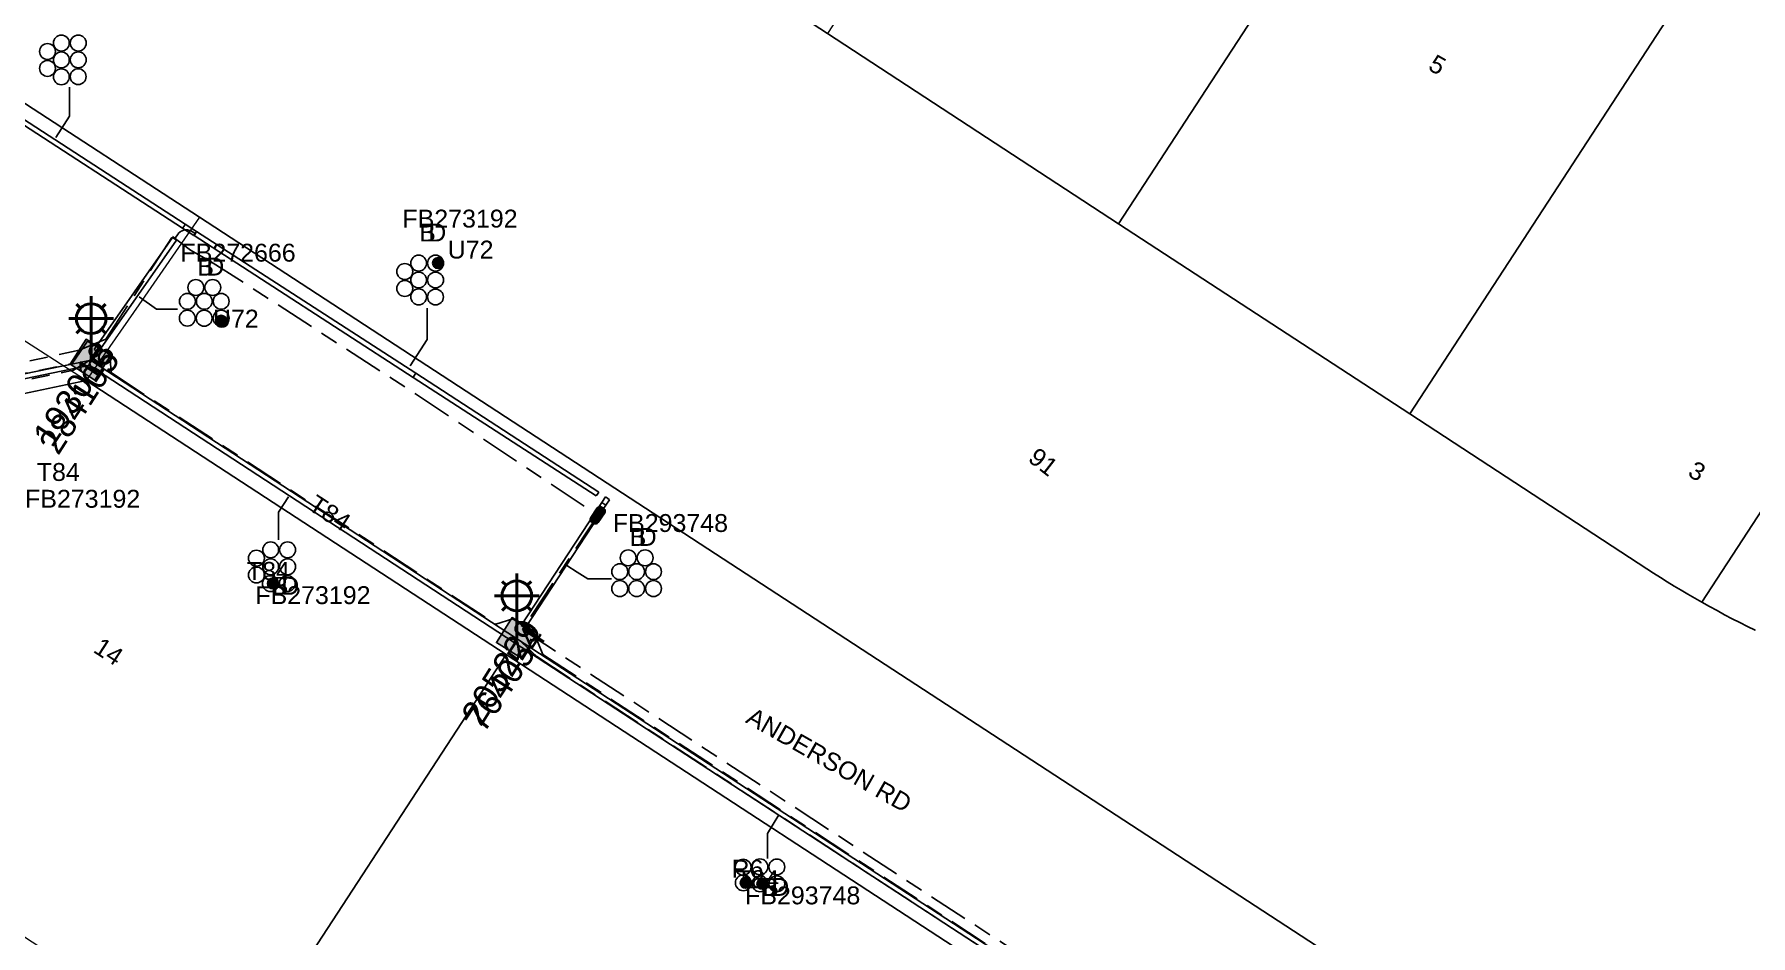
# Model space of a CAD drawing. Header units: metres. Extents: x 0 to 294317, y 0 to 6233398.
# Drawn here: x 293446.3 to 293619.1, y 6231593.9 to 6231684.6 of the extents above; entities that cross this region are included whole.
import ezdxf
from ezdxf.enums import TextEntityAlignment as Align

# ---------------------------------------------------------------- set-up
doc = ezdxf.new("R2010")
doc.units = ezdxf.units.M
doc.linetypes.add('Cable Exist UG', pattern=[8.2, 4, -1.2, 1.8, -1.2])
doc.layers.get('0').update_dxf_attribs({"color": 6})
for name, color, linetype in [('_User Miscellaneous1', 7, 'Continuous'), ('_User Miscellaneous2', 7, 'Continuous'), ('Duct_SP_EXT', 7, 'Continuous'), ('Equip_HV_EXT', 7, 'Continuous'), ('Equip_SP_SL_EXT', 7, 'Continuous'), ('Mains_HV_EXT', 7, 'Continuous'), ('Mains_LV_EXT', 7, 'Continuous'), ('Mains_SL_EXT', 7, 'Continuous'), ('SupportsUG_SP_LV_SL_EXT', 7, 'Continuous'), ('Trench_SP_EXT', 7, 'Continuous')]:
    doc.layers.add(name, color=color, linetype=linetype)
doc.layers.add('Cadastre Land Parcels_SP_EXT', color=9, linetype='Continuous', lineweight=5)
doc.layers.add('Cadastre Roads_SP_EXT', color=9, linetype='Continuous', lineweight=5)
doc.styles.add('COLUMN_LABEL', font='arial.ttf')
doc.styles.add('iecARIAL', font='arial.ttf', dxfattribs={"height": 2})
doc.styles.add('POLE_LABEL', font='arial.ttf')
doc.styles.get("Standard").update_dxf_attribs({"font": 'arial.ttf'})

# ---------------------------------------------------------------- blocks, each defined once
blk = doc.blocks.new('COLUMN_EXT')
blk.add_hatch(color=256).paths.add_polyline_path([(-1.49, 1.48), (-1.49, -1.49), (1.48, -1.49), (1.48, 1.48)])
blk.add_lwpolyline([(-1.49, -1.49), (1.48, -1.49), (1.48, 1.48), (-1.49, 1.48)], close=True)
for tag, height, style, flags, p in [('ASSET_NUM', 2.5, 'COLUMN_LABEL', 8, (2, 2)), ('STRUCTURE_PLANT_NUMBER', 0.2, 'POLE_LABEL', 9, (1.81, 0.03)), ('STREET_CODE', 0.2, 'COLUMN_LABEL', 9, (1.81, -0.2))]:
    blk.add_attdef(tag, text='', height=height, dxfattribs=dict(style=style, flags=flags)).set_placement(p, align=Align.MIDDLE_LEFT)
at = {"flags": 9}
for tag, p in [('COLUMN_TYPE', (1.81, -0.4)), ('OWNED_BY', (1.81, -0.6)), ('STATE', (1.81, -0.8)), ('USAGE', (1.81, -1)), ('STREETNAME', (1.81, -1.6)), ('SUBURB', (1.81, -1.8)), ('LEGEND', (1.81, -1.2)), ('LOCATION', (1.81, -1.4)), ('NOTES', (1.81, -2))]:
    blk.add_attdef(tag, text='', height=0.2, dxfattribs=at).set_placement(p, align=Align.MIDDLE_LEFT)
at = {"flags": 1}
blk.add_attdef('Z', (1.81, -2.35), '', height=0.2, dxfattribs=at)
blk = doc.blocks.new('DUCT_EXT')
blk.add_circle((0, 0.8), 0.8)
at = {"flags": 1}
blk.add_attdef('Z', (0, 0), '', height=0.2, dxfattribs=at)
at = {"flags": 9}
for tag, p in [('DUCT_CODE', (0, 0)), ('XSECT_TYPE', (0, -0.2)), ('STATE', (0, -0.6)), ('FB_REFERENCE', (0, -0.4)), ('NOTES', (0, -0.8))]:
    blk.add_attdef(tag, text='', height=0.2, dxfattribs=at).set_placement(p, align=Align.MIDDLE_LEFT)
blk = doc.blocks.new('SL_LANTERN_EXT')
at = {"lineweight": 40}
for p, q in [((-1.46, 5.68), (-1.06, 5.28)), ((0, 1.97), (0, 6.47)), ((1.46, 5.68), (1.06, 5.28)), ((-2.25, 4.22), (2.25, 4.22)), ((-1.46, 2.76), (-1.06, 3.16)), ((0, 0), (0, 2.72)), ((1.46, 2.76), (1.06, 3.16))]:
    blk.add_line(p, q, dxfattribs=at)
blk.add_circle((0, 4.22), 1.5, dxfattribs=at)
at = {"style": 'iecARIAL', "flags": 8}
blk.add_attdef('ASSET_NUM', (1.5, 1.5), '', height=2.5, dxfattribs=at)
for tag, p, height, flags in [('OPERATING_VOLTAGE', (0.98, -1.65), 0.2, 9), ('ORIENTATION', (0.98, -1.85), 0.2, 9), ('CONSTRUCTED_VOLTAGE', (0.98, -0.65), 0.2, 9), ('CONTROL_TYPE', (0.98, -0.85), 0.2, 9), ('LANTERN_PURPOSE', (0.98, -1.05), 0.2, 9), ('LANTERN_TYPE', (0.98, -1.25), 0.2, 9), ('NO_PHASES', (0.98, -1.45), 0.2, 9), ('LNUMBER', (2.18, -3.25), 2.5, 8), ('OWNED_BY', (0.98, -2.05), 0.2, 9), ('STATE', (0.98, -2.25), 0.2, 9), ('USAGE', (0.98, -2.45), 0.2, 9), ('CEXIST', (0.98, -2.65), 0.2, 9), ('CNEW', (0.98, -2.85), 0.2, 9), ('CNUMBER', (0.98, -3.05), 0.2, 9), ('CREMOVE', (0.98, -3.25), 0.2, 9), ('CREPLACE', (0.98, -3.45), 0.2, 9), ('LKINGHEIGHT', (0.98, -3.65), 0.2, 9), ('LBRACKET', (0.98, -3.85), 0.2, 9), ('LBRACKETVOCAB', (0.98, -4.05), 0.2, 9), ('LCATEGORY', (0.98, -4.25), 0.2, 9), ('LCHARGE1', (0.98, -4.45), 0.2, 9), ('LCHARGE1PERCENT', (0.98, -4.65), 0.2, 9), ('LCHARGE2', (0.98, -4.85), 0.2, 9), ('LCHARGE2PERCENT', (0.98, -5.05), 0.2, 9), ('LCHARGE3', (0.98, -5.25), 0.2, 9), ('LCHARGE3PERCENT', (0.98, -5.45), 0.2, 9), ('LEXIST', (0.98, -5.65), 0.2, 9), ('LLAMP', (0.98, -5.85), 0.2, 9), ('LLAMPVOCAB', (0.98, -6.05), 0.2, 9), ('LMAST', (0.98, -6.25), 0.2, 9), ('LMASTVOCAB', (0.98, -6.45), 0.2, 9), ('LNEW', (0.98, -6.65), 0.2, 9), ('LANTNUMBER', (0.98, -6.85), 0.2, 9), ('LOUTREACH', (0.98, -7.25), 0.2, 9), ('LOUTREACHVOCAB', (0.98, -7.45), 0.2, 9), ('LRATECODE', (0.98, -7.65), 0.2, 9), ('LREMOVE', (0.98, -7.85), 0.2, 9), ('LREPLACE', (0.98, -8.05), 0.2, 9), ('LTYPE', (0.98, -8.25), 0.2, 9), ('LTYPEVOCAB', (0.98, -8.45), 0.2, 9), ('LEGEND', (0.98, -8.65), 0.2, 9), ('STREETNAME', (0.98, -9.25), 0.2, 9), ('SUBURB', (0.98, -9.45), 0.2, 1), ('LOCATION', (0.98, -8.85), 0.2, 9), ('NOTES', (0.98, -9.05), 0.2, 9)]:
    blk.add_attdef(tag, p, '', height=height, dxfattribs=dict(flags=flags))
blk = doc.blocks.new('HV_STJ_EXT')
h = blk.add_hatch(color=256)
edge = h.paths.add_edge_path()
edge.add_ellipse((-0.59, 0.13), major_axis=(0.226, 0.226), ratio=1, start_angle=45, end_angle=135)
edge.add_line((-0.91, 0.13), (-0.91, -0.13))
edge.add_ellipse((-0.59, -0.13), major_axis=(0.226, 0.226), ratio=1, start_angle=135, end_angle=225)
edge.add_line((-0.59, -0.45), (0.59, -0.45))
edge.add_ellipse((0.59, -0.13), major_axis=(-0.226, 0.226), ratio=1, start_angle=135, end_angle=225)
edge.add_line((0.91, -0.13), (0.91, 0.13))
edge.add_ellipse((0.59, 0.13), major_axis=(-0.226, 0.226), ratio=1, start_angle=225, end_angle=315)
edge.add_line((0.59, 0.45), (-0.59, 0.45))
blk.add_lwpolyline([(-0.91, 0.13), (-0.91, -0.13, 0.414214), (-0.59, -0.45), (0.59, -0.45, 0.414214), (0.91, -0.13), (0.91, 0.13, 0.414214), (0.59, 0.45), (-0.59, 0.45, 0.414214)], format="xyb", close=True)
for tag, flags, p in [('ORIENTATION', 9, (1.5, 0)), ('Z', 1, (1.5, -0.8)), ('USAGE', 9, (1.5, -0.2)), ('LEGEND', 9, (1.5, -0.4)), ('NOTES', 9, (1.5, -0.6))]:
    blk.add_attdef(tag, text='', height=0.2, dxfattribs=dict(flags=flags)).set_placement(p, align=Align.MIDDLE_LEFT)
blk = doc.blocks.new('CABLE_LARGE_EXT')
h = blk.add_hatch(color=256)
edge = h.paths.add_edge_path()
edge.add_arc((0, 0.55), 0.55, 0, 360)
blk.add_circle((0, 0.55), 0.55)
at = {"flags": 1}
blk.add_attdef('Z', (0, 0), '', height=0.2, dxfattribs=at)
at = {"flags": 9}
for tag, p in [('COND_CODE', (0, 0)), ('STATE', (0, -0.4)), ('XSECT_SIZE', (0, -0.6)), ('FB_REFERENCE', (0, -0.2)), ('NOTES', (0, -0.8))]:
    blk.add_attdef(tag, text='', height=0.2, dxfattribs=at).set_placement(p, align=Align.MIDDLE_LEFT)

msp = doc.modelspace()

# ---------------------------------------------------------------- linework, layer by layer
at = {"layer": '_User Miscellaneous1', "linetype": 'Continuous'}
for points in [[(293619.57, 6231624.64), (293618.8, 6231625.03), (293618.02, 6231625.41), (293617.25, 6231625.81), (293616.48, 6231626.21), (293615.72, 6231626.62), (293614.96, 6231627.04), (293614.2, 6231627.46), (293613.5, 6231627.86), (293612.79, 6231628.27), (293612.1, 6231628.68), (293611.4, 6231629.1), (293610.71, 6231629.53), (293610.02, 6231629.96), (293609.33, 6231630.39), (293608.65, 6231630.83), (293584.78, 6231646.42), (293555.46, 6231665.56), (293526.15, 6231684.7), (293509.48, 6231695.59), (293501.22, 6231713.13), (293528.45, 6231754.87), (293460.8, 6231799.04)], [(293443.94, 6231678.58), (293462.91, 6231666.21), (293504.71, 6231638.95), (293602.6, 6231575.14)]]:
    msp.add_lwpolyline(points, dxfattribs=at)
at = {"layer": 'Cadastre Land Parcels_SP_EXT', "linetype": 'Continuous'}
for points in [[(293588.24, 6231715.83), (293558.93, 6231734.96), (293526.15, 6231684.7), (293555.46, 6231665.56), (293588.24, 6231715.83)], [(293617.56, 6231696.7), (293588.24, 6231715.83), (293555.46, 6231665.56), (293584.78, 6231646.42), (293617.56, 6231696.7)], [(293646.87, 6231677.56), (293617.56, 6231696.7), (293584.78, 6231646.42), (293608.65, 6231630.83), (293609.33, 6231630.39), (293610.02, 6231629.96), (293610.71, 6231629.53), (293611.4, 6231629.1), (293612.1, 6231628.68), (293612.79, 6231628.27), (293613.5, 6231627.86), (293614.2, 6231627.46), (293646.87, 6231677.56)], [(293493.78, 6231622.19), (293451.49, 6231649.78), (293434.88, 6231646.29), (293413.96, 6231614.23), (293466.3, 6231580.07), (293493.78, 6231622.19)], [(293443.35, 6231544.9), (293498.72, 6231508.8), (293549.13, 6231586.12), (293493.78, 6231622.19), (293466.3, 6231580.07), (293448.82, 6231553.27), (293443.35, 6231544.9)]]:
    msp.add_lwpolyline(points, close=True, dxfattribs=at)
msp.add_lwpolyline([(293646.87, 6231677.56), (293614.2, 6231627.46), (293614.96, 6231627.04), (293615.72, 6231626.62), (293616.48, 6231626.21), (293617.25, 6231625.81), (293618.02, 6231625.41), (293618.8, 6231625.03), (293619.57, 6231624.64)], dxfattribs=at)
at = {"layer": 'Cadastre Roads_SP_EXT', "linetype": 'Continuous'}
for points in [[(293451.49, 6231649.78), (293451.23, 6231649.95), (293435.37, 6231660.12), (293414.54, 6231673.47), (293418.11, 6231656.98), (293397.02, 6231624.66), (293379.54, 6231597.86), (293362.05, 6231571.06), (293344.57, 6231544.26), (293327.08, 6231517.46), (293306.49, 6231485.89), (293313.79, 6231481.18), (293323.2, 6231475.11), (293344.02, 6231507.03), (293361.51, 6231533.83), (293378.99, 6231560.63), (293396.48, 6231587.43), (293413.96, 6231614.23), (293434.88, 6231646.29), (293451.49, 6231649.78)], [(293451.49, 6231649.78), (293493.78, 6231622.19), (293549.13, 6231586.12), (293562.62, 6231577.33), (293576.11, 6231565.54), (293602.6, 6231575.14), (293504.71, 6231638.95), (293462.91, 6231666.21), (293456.79, 6231657.41), (293451.49, 6231649.78)]]:
    msp.add_lwpolyline(points, close=True, dxfattribs=at)
at = {"layer": 'Duct_SP_EXT'}
for p, q in [((293461.2, 6231665.11), (293441.2, 6231678.08)), ((293461.47, 6231665.51), (293441.46, 6231678.49)), ((293461.2, 6231665.11), (293461.34, 6231665.31)), ((293462.33, 6231664.38), (293461.2, 6231665.11)), ((293461.47, 6231665.51), (293461.34, 6231665.31)), ((293462.59, 6231664.78), (293461.47, 6231665.51)), ((293452.3, 6231652.91), (293460.19, 6231664.17)), ((293452.7, 6231652.63), (293460.58, 6231663.9)), ((293460.19, 6231664.17), (293460.39, 6231664.04)), ((293460.58, 6231663.9), (293460.39, 6231664.04)), ((293462.33, 6231664.38), (293462.46, 6231664.58)), ((293462.35, 6231664.37), (293462.48, 6231664.57)), ((293484.43, 6231650.1), (293462.35, 6231664.37)), ((293462.59, 6231664.78), (293462.46, 6231664.58)), ((293462.61, 6231664.77), (293462.48, 6231664.57)), ((293484.69, 6231650.51), (293462.61, 6231664.77)), ((293451.81, 6231651.81), (293434.67, 6231648.26)), ((293451.9, 6231651.34), (293434.77, 6231647.79)), ((293451.76, 6231651.36), (293451.89, 6231651.56)), ((293494.57, 6231623.42), (293451.76, 6231651.36)), ((293451.81, 6231651.81), (293451.85, 6231651.58)), ((293451.9, 6231651.34), (293451.85, 6231651.58)), ((293452.02, 6231651.76), (293451.89, 6231651.56)), ((293494.83, 6231623.82), (293452.02, 6231651.76)), ((293452.3, 6231652.91), (293452.5, 6231652.77)), ((293452.7, 6231652.63), (293452.5, 6231652.77)), ((293484.43, 6231650.1), (293484.56, 6231650.31)), ((293502.86, 6231638.16), (293484.43, 6231650.1)), ((293484.69, 6231650.51), (293484.56, 6231650.31)), ((293503.12, 6231638.56), (293484.69, 6231650.51)), ((293495.3, 6231625.11), (293503.42, 6231637.5)), ((293502.86, 6231638.16), (293502.99, 6231638.36)), ((293503.12, 6231638.56), (293502.99, 6231638.36)), ((293503.42, 6231637.5), (293503.78, 6231638.06)), ((293503.42, 6231637.5), (293503.62, 6231637.37)), ((293503.78, 6231638.06), (293503.99, 6231637.93)), ((293503.82, 6231637.24), (293504.19, 6231637.79)), ((293504.19, 6231637.79), (293503.99, 6231637.93)), ((293495.7, 6231624.85), (293503.82, 6231637.24)), ((293503.82, 6231637.24), (293503.62, 6231637.37)), ((293494.57, 6231623.42), (293494.7, 6231623.62)), ((293494.57, 6231623.42), (293494.7, 6231623.62)), ((293494.83, 6231623.82), (293494.7, 6231623.62)), ((293494.83, 6231623.82), (293494.7, 6231623.62)), ((293550.18, 6231587.75), (293494.83, 6231623.82)), ((293495.3, 6231625.11), (293495.5, 6231624.98)), ((293495.7, 6231624.85), (293495.5, 6231624.98)), ((293549.92, 6231587.34), (293494.57, 6231623.42))]:
    msp.add_line(p, q, dxfattribs=at)
for points in [[(293449.81, 6231679.32), (293449.81, 6231676.38), (293448.42, 6231674.23)], [(293460.68, 6231656.97), (293458.58, 6231656.97), (293456.83, 6231658.19)], [(293485.82, 6231657.08), (293485.82, 6231653.9), (293484.1, 6231651.25)], [(293470.85, 6231633.76), (293470.85, 6231636.52), (293471.86, 6231638.09)], [(293470.85, 6231633.76), (293470.85, 6231636.52), (293471.86, 6231638.09)], [(293504.38, 6231629.82), (293502.02, 6231629.83), (293500.94, 6231630.5), (293499.89, 6231631.15)], [(293504.38, 6231629.82), (293502.02, 6231629.83), (293500.94, 6231630.5), (293499.89, 6231631.15)], [(293520.11, 6231601.66), (293520.1, 6231604.18), (293521.23, 6231606.06)]]:
    msp.add_lwpolyline(points, dxfattribs=at)
at = {"layer": 'Mains_HV_EXT', "linetype": 'Cable Exist UG'}
for points in [[(293373.68, 6231598.35), (293381.47, 6231594.35), (293382.8, 6231596.51), (293394.01, 6231589.62), (293394.01, 6231589.62), (293417.83, 6231625.89), (293423.88, 6231635.29), (293431.8, 6231647.31), (293431.8, 6231647.31), (293432.73, 6231648.91), (293450.77, 6231652.83), (293453.48, 6231653.95), (293460.18, 6231664.27), (293461.99, 6231662.89), (293463.92, 6231661.84), (293463.92, 6231661.84), (293484.66, 6231648.43), (293503, 6231636.22)], [(293503, 6231636.22), (293495.41, 6231624.72), (293495.41, 6231624.72), (293550.77, 6231588.59), (293564.98, 6231578.73), (293578.03, 6231567.45), (293583.9, 6231558.09), (293585.67, 6231555.42), (293601.41, 6231573.61), (293604.99, 6231570.92), (293609.84, 6231568.11), (293613.05, 6231567.23), (293615.61, 6231566.89)]]:
    msp.add_lwpolyline(points, dxfattribs=at)
at = {"layer": 'Mains_LV_EXT', "linetype": 'Cable Exist UG'}
msp.add_lwpolyline([(293412.34, 6231615.12), (293413.66, 6231617.49), (293413.66, 6231617.49), (293433.59, 6231648.15), (293450.07, 6231651.48), (293451.63, 6231653.74), (293453.86, 6231652.39), (293453.99, 6231650.58), (293492.75, 6231625.26), (293494.45, 6231625.78), (293496.61, 6231624.34), (293497.47, 6231622.2), (293497.47, 6231622.2), (293550.21, 6231587.79)], dxfattribs=at)
at = {"layer": 'Mains_SL_EXT', "linetype": 'Cable Exist UG'}
for points in [[(293420.12, 6231656.31), (293434.8, 6231647.48), (293440.94, 6231648.88), (293440.94, 6231648.88), (293450.2, 6231650.83), (293451.93, 6231651.88)], [(293494.85, 6231623.89), (293496.87, 6231621.99), (293496.87, 6231621.99), (293548.65, 6231588.14), (293548.84, 6231587.42), (293550.59, 6231586.26), (293551.53, 6231586.24), (293564.07, 6231577.59), (293565.99, 6231575.88), (293567.56, 6231575.7)]]:
    msp.add_lwpolyline(points, dxfattribs=at)
at = {"layer": 'Trench_SP_EXT', "linetype": 'Cable Exist UG'}
msp.add_lwpolyline([(293460.39, 6231664.04), (293460.7, 6231664.48), (293460.7, 6231664.48, -0.383747), (293462.08, 6231664.82), (293462.08, 6231664.82), (293462.46, 6231664.58)], format="xyb", dxfattribs=at)
msp.add_lwpolyline([(293451.93, 6231651.88), (293452.5, 6231652.77), (293452.76, 6231653.15)], dxfattribs=at)

# ---------------------------------------------------------------- block references
at = {"layer": 'Duct_SP_EXT', "rotation": 90}
for name, p in [('DUCT_EXT', (293449.79, 6231683.75)), ('DUCT_EXT', (293451.49, 6231683.75)), ('DUCT_EXT', (293448.39, 6231682.9)), ('DUCT_EXT', (293449.79, 6231682.05)), ('DUCT_EXT', (293451.49, 6231682.06)), ('DUCT_EXT', (293448.39, 6231681.2)), ('DUCT_EXT', (293449.79, 6231680.35)), ('DUCT_EXT', (293451.48, 6231680.37)), ('DUCT_EXT', (293485.77, 6231661.6)), ('DUCT_EXT', (293487.47, 6231661.6)), ('CABLE_LARGE_EXT', (293487.47, 6231661.6)), ('DUCT_EXT', (293484.37, 6231660.75)), ('DUCT_EXT', (293484.37, 6231659.05)), ('DUCT_EXT', (293485.77, 6231659.9)), ('DUCT_EXT', (293487.47, 6231659.9)), ('DUCT_EXT', (293485.77, 6231658.2)), ('DUCT_EXT', (293487.46, 6231658.19)), ('DUCT_EXT', (293469.43, 6231631.9)), ('DUCT_EXT', (293470.87, 6231632.74)), ('DUCT_EXT', (293472.57, 6231632.74)), ('DUCT_EXT', (293469.43, 6231630.21)), ('DUCT_EXT', (293470.87, 6231631.04)), ('DUCT_EXT', (293472.57, 6231631.04)), ('CABLE_LARGE_EXT', (293470.84, 6231629.35)), ('DUCT_EXT', (293518.45, 6231600.79)), ('DUCT_EXT', (293520.14, 6231600.83)), ('DUCT_EXT', (293521.84, 6231600.82)), ('DUCT_EXT', (293518.46, 6231599.22)), ('CABLE_LARGE_EXT', (293518.46, 6231599.22)), ('DUCT_EXT', (293520.14, 6231599.12)), ('CABLE_LARGE_EXT', (293520.14, 6231599.12)), ('DUCT_EXT', (293521.84, 6231599.12))]:
    msp.add_blockref(name, p, dxfattribs=at)
at = {"layer": 'Duct_SP_EXT'}
for name, p in [('DUCT_EXT', (293462.53, 6231658.35)), ('DUCT_EXT', (293464.23, 6231658.35)), ('DUCT_EXT', (293461.68, 6231656.95)), ('DUCT_EXT', (293463.38, 6231656.95)), ('DUCT_EXT', (293465.08, 6231656.95)), ('DUCT_EXT', (293461.67, 6231655.26)), ('DUCT_EXT', (293463.37, 6231655.25)), ('DUCT_EXT', (293465.08, 6231655.25)), ('CABLE_LARGE_EXT', (293465.08, 6231655.25)), ('DUCT_EXT', (293506.07, 6231631.14)), ('DUCT_EXT', (293507.77, 6231631.14)), ('DUCT_EXT', (293505.22, 6231629.74)), ('DUCT_EXT', (293506.92, 6231629.74)), ('DUCT_EXT', (293508.62, 6231629.74)), ('DUCT_EXT', (293470.04, 6231628.54)), ('DUCT_EXT', (293471.74, 6231628.54)), ('DUCT_EXT', (293505.22, 6231628.04)), ('DUCT_EXT', (293506.92, 6231628.04)), ('DUCT_EXT', (293508.62, 6231628.04))]:
    msp.add_blockref(name, p, dxfattribs=at)
at = {"layer": 'Equip_HV_EXT', "rotation": 236.0909711055535}
msp.add_blockref('HV_STJ_EXT', (293503, 6231636.22), dxfattribs=at)
at = {"layer": 'Equip_SP_SL_EXT'}
ref = msp.add_blockref('SL_LANTERN_EXT', (293451.98, 6231651.79), dxfattribs=at)
ref.add_attrib('ASSET_NUM', '193018', dxfattribs={"layer": '0', "height": 2.5, "rotation": 56.2635, "style": 'iecARIAL'}).set_placement((293453.48, 6231653.29), align=Align.MIDDLE_RIGHT)
ref = msp.add_blockref('SL_LANTERN_EXT', (293494.85, 6231623.89), dxfattribs=at)
ref.add_attrib('ASSET_NUM', '205229', dxfattribs={"layer": '0', "height": 2.5, "rotation": 58.0263, "style": 'iecARIAL'}).set_placement((293496.35, 6231625.39), align=Align.MIDDLE_RIGHT)
at = {"layer": 'SupportsUG_SP_LV_SL_EXT'}
ref = msp.add_blockref('COLUMN_EXT', (293451.93, 6231651.88), dxfattribs=dict(at, rotation=327.1037766428465))
ref.add_attrib('ASSET_NUM', '284105', dxfattribs={"layer": '0', "height": 2.5, "rotation": 57.2091, "style": 'COLUMN_LABEL'}).set_placement((293453.93, 6231652.63), align=Align.MIDDLE_RIGHT)
ref = msp.add_blockref('COLUMN_EXT', (293494.85, 6231623.89), dxfattribs=dict(at, rotation=58.02630949303371))
ref.add_attrib('ASSET_NUM', '764054', dxfattribs={"layer": '0', "height": 2.5, "rotation": 56.9465, "style": 'COLUMN_LABEL'}).set_placement((293496.85, 6231624.64), align=Align.MIDDLE_RIGHT)

# ---------------------------------------------------------------- texts
at = {"layer": '_User Miscellaneous2'}
for s, p in [('FB273192', (293483.33, 6231665.18)), ('B', (293485.02, 6231663.78)), ('D', (293485.93, 6231663.78)), ('FB272666', (293460.98, 6231661.75)), ('U72', (293487.89, 6231662.06)), ('B', (293462.68, 6231660.35)), ('D', (293463.58, 6231660.35)), ('U72', (293464.25, 6231655.11)), ('FB273192', (293445.33, 6231636.98)), ('FB293748', (293504.52, 6231634.54)), ('B', (293506.22, 6231633.14)), ('D', (293507.12, 6231633.14)), ('T84', (293467.67, 6231629.72)), ('FB273192', (293468.52, 6231627.28)), ('B', (293470.18, 6231628.22)), ('D', (293471.13, 6231628.22)), ('R6', (293516.47, 6231599.74)), ('T84', (293516.93, 6231598.69)), ('B', (293519.57, 6231597.91)), ('D', (293520.47, 6231597.91)), ('FB293748', (293517.84, 6231597.06))]:
    msp.add_text(s, height=1.8, dxfattribs=at).set_placement(p)
msp.add_text('T84', height=1.8, rotation=359.9062, dxfattribs=at).set_placement((293446.51, 6231639.68))
at = {"layer": 'Cadastre Land Parcels_SP_EXT'}
for s, rotation, p in [('5', 330.3284, (293586.51, 6231681.13)), ('91', 322.1025, (293546.22, 6231641.74)), ('3', 330.3284, (293612.66, 6231640.23)), ('14', 327, (293452.09, 6231622.51))]:
    msp.add_text(s, height=1.8, rotation=rotation, dxfattribs=at).set_placement(p)
at = {"layer": 'Cadastre Roads_SP_EXT'}
msp.add_text('ANDERSON RD', height=1.8, rotation=330.3625, dxfattribs=at).set_placement((293517.79, 6231615.41))
at = {"layer": 'Mains_LV_EXT'}
msp.add_text('T84', height=1.8, rotation=326.9329, dxfattribs=at).set_placement((293473.72, 6231636.87))

doc.saveas('drawing.dxf')
